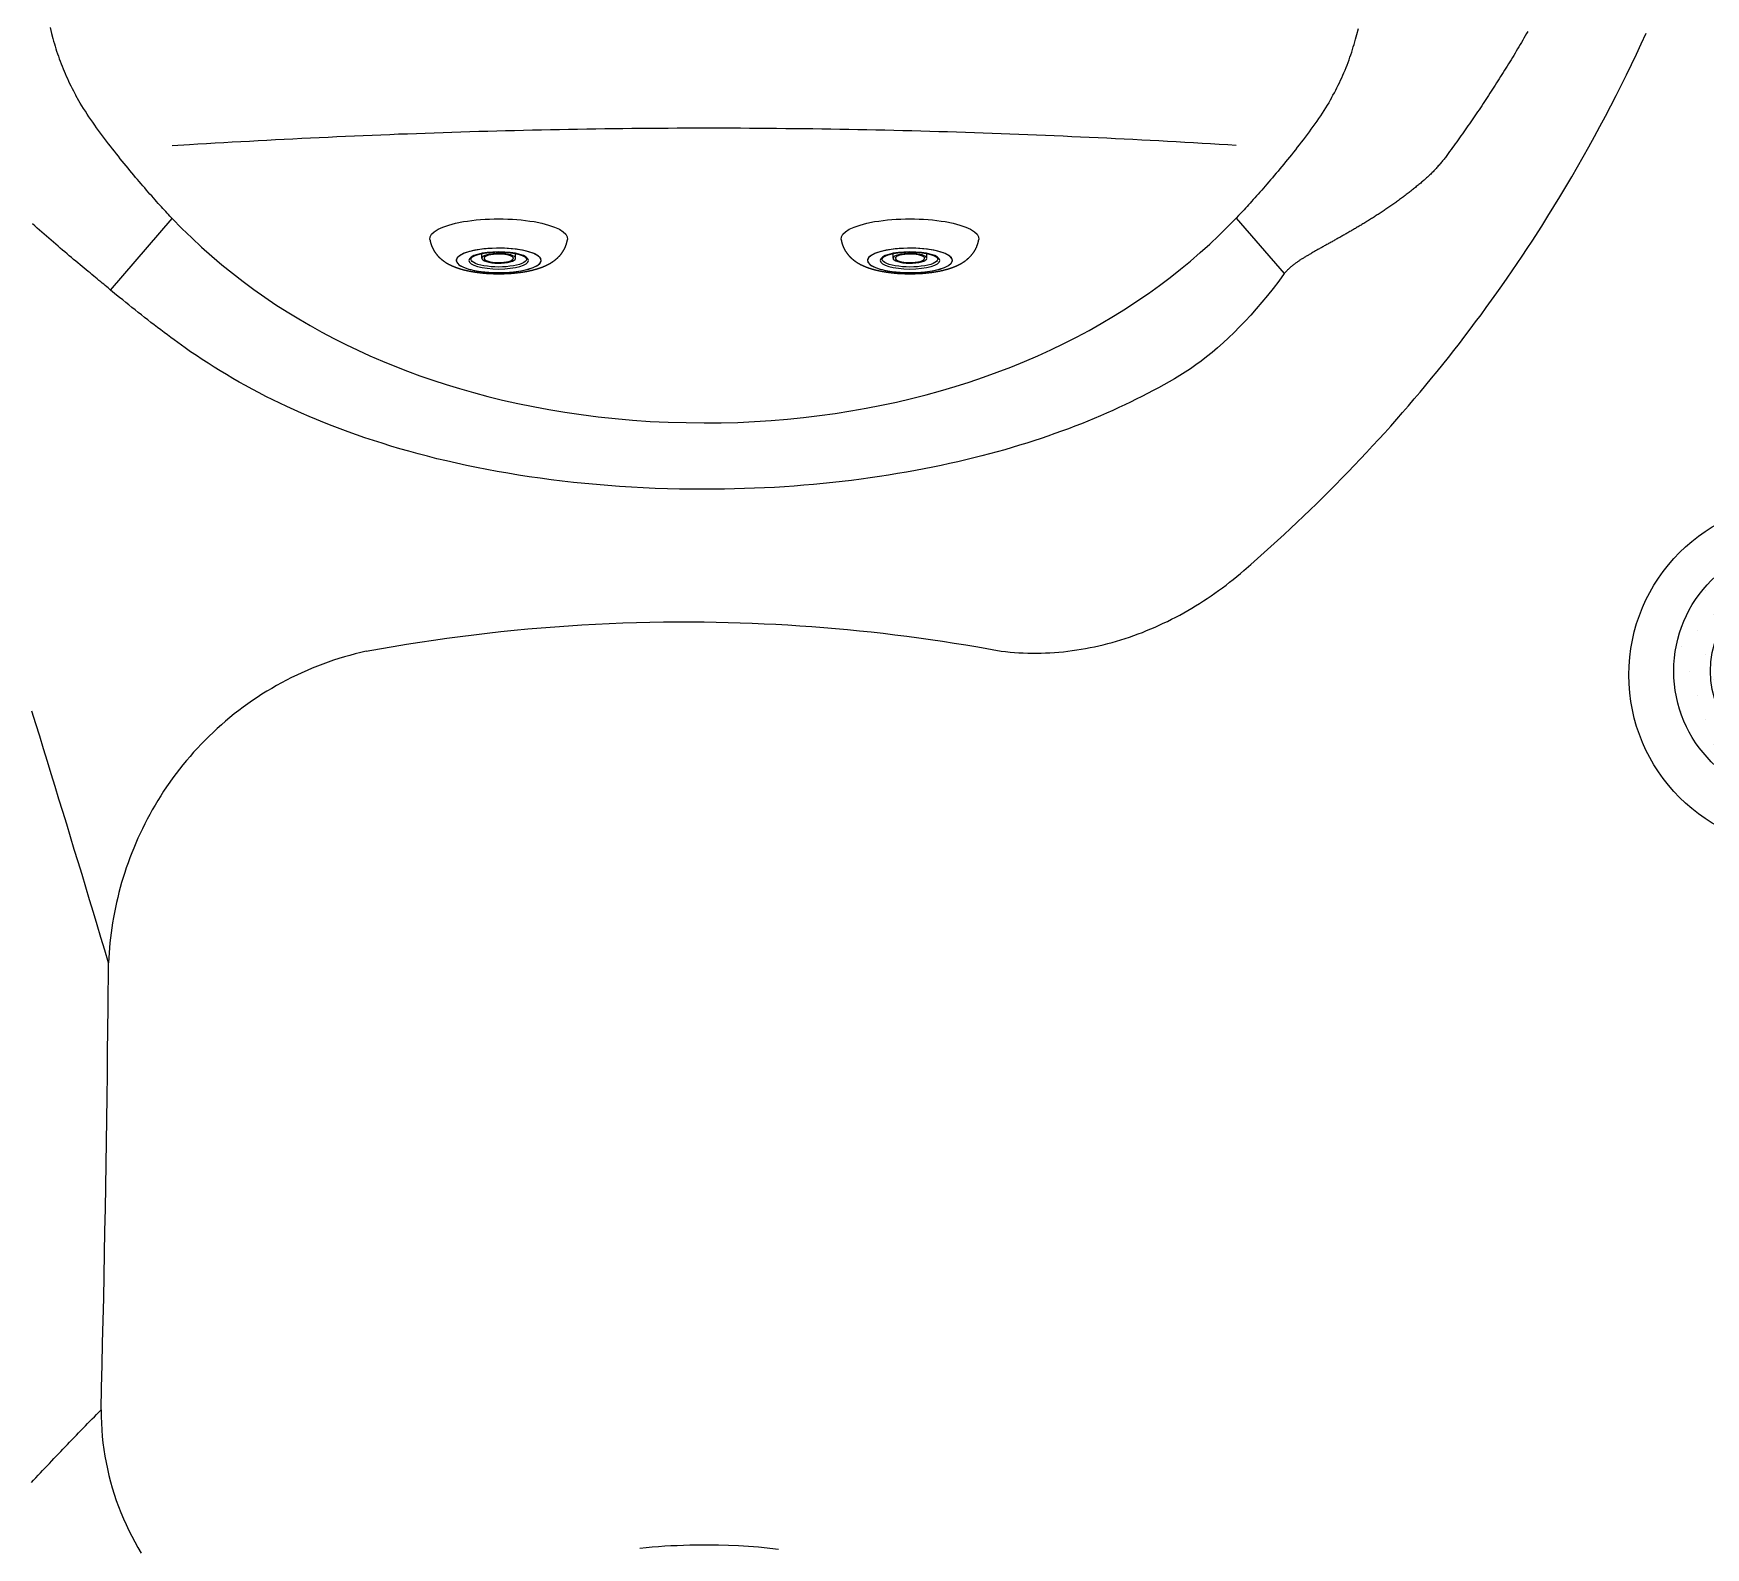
# Model space of a CAD drawing. Extents: x 941 to 1034, y 781 to 934.
# Drawn here: x 955.29 to 978.12, y 834.72 to 855.38 of the extents above; entities that cross this region are included whole.
import ezdxf

# ---------------------------------------------------------------- set-up
doc = ezdxf.new("R2010")
doc.units = 0
doc.header["$MEASUREMENT"] = 0
for name, color, linetype in [('1', 4, 'Continuous'), ('CL', 8, 'Continuous'), ('DIM', 3, 'Continuous')]:
    doc.layers.add(name, color=color, linetype=linetype)

# ---------------------------------------------------------------- blocks, each defined once
blk = doc.blocks.new('MINIJET')
at = {"layer": '1', "color": 3}
for p, q in [((0.268, 0.23), (0.202, 0.23)), ((0.268, -0.23), (0.202, -0.23))]:
    blk.add_line(p, q, dxfattribs=at)
at = {"layer": '1', "color": 3, "extrusion": (2.34069e-18, 2.77556e-17, -1)}
for centre, major_axis, start_param, end_param in [((0, 0), (0, 0.94), 3.096514, 6.328264), ((0.297, 0), (0, 0.58), 1.213768, 7.496953), ((0.278, 0), (0, 0.379), 6.174551, 9.533412), ((0.268, 0), (0, 0.2), 1.213768, 7.496953)]:
    blk.add_ellipse(centre, major_axis=major_axis, ratio=0.28756, start_param=start_param, end_param=end_param, dxfattribs=at)
at = {"layer": '1', "color": 3, "extrusion": (2.34069e-18, -2.77556e-17, -1)}
for centre, major_axis, start_param, end_param in [((0.297, 0), (0, 0.58), 4.355360367553331, 10.63854567473292), ((0.268, 0), (0, 0.23), 1.213768, 7.496953)]:
    blk.add_ellipse(centre, major_axis=major_axis, ratio=0.28756, start_param=start_param, end_param=end_param, dxfattribs=at)
at = {"layer": '1', "color": 3, "extrusion": (2.34069e-18, -8.32667e-17, -1)}
blk.add_ellipse((0.297, 0), major_axis=(0, 0.407), ratio=0.28756, start_param=4.355360367553329, end_param=10.63854567473291, dxfattribs=at)
at = {"layer": '1', "color": 3}
for points, knots in [([(0.012, -0.939), (0.047, -0.932), (0.079, -0.923), (0.11, -0.911), (0.138, -0.898), (0.169, -0.881), (0.196, -0.862), (0.221, -0.843), (0.243, -0.824), (0.269, -0.796), (0.292, -0.769), (0.312, -0.742), (0.329, -0.716), (0.351, -0.678), (0.369, -0.64), (0.385, -0.602), (0.399, -0.565), (0.411, -0.527), (0.428, -0.467), (0.441, -0.406), (0.453, -0.343), (0.462, -0.279), (0.469, -0.213), (0.474, -0.162), (0.477, -0.11), (0.478, -0.057), (0.479, -0.005), (0.479, 0.048), (0.476, 0.111), (0.473, 0.174), (0.467, 0.236), (0.46, 0.297), (0.452, 0.348), (0.443, 0.399), (0.432, 0.448), (0.42, 0.496), (0.406, 0.543), (0.389, 0.593), (0.368, 0.642), (0.343, 0.692), (0.32, 0.73), (0.293, 0.768), (0.259, 0.807), (0.228, 0.837), (0.19, 0.867), (0.157, 0.888), (0.12, 0.907), (0.078, 0.923), (0.033, 0.935), (0.012, 0.939)], [1.258846, 1.258846, 1.28405, 1.309253, 1.334457, 1.359661, 1.389764, 1.419868, 1.449972, 1.480075, 1.522807, 1.565539, 1.60827, 1.651002, 1.715116, 1.779231, 1.843346, 1.90746, 1.971575, 2.071337, 2.171099, 2.270861, 2.370623, 2.470385, 2.54716, 2.623934, 2.700709, 2.777484, 2.854259, 2.947334, 3.040409, 3.133485, 3.22656, 3.306164, 3.385768, 3.465372, 3.544977, 3.624581, 3.7092, 3.79382, 3.87844, 3.94015, 4.001861, 4.063571, 4.110156, 4.15674, 4.191384, 4.226028, 4.260673, 4.295317, 4.310282, 4.310282]), ([(0.266, -0.377), (0.262, -0.375), (0.256, -0.369), (0.25, -0.361), (0.242, -0.35), (0.235, -0.335), (0.226, -0.316), (0.218, -0.293), (0.211, -0.268), (0.204, -0.238), (0.197, -0.205), (0.192, -0.17), (0.188, -0.132), (0.184, -0.092), (0.182, -0.052), (0.181, -0.01), (0.181, 0.031), (0.183, 0.073), (0.186, 0.113), (0.19, 0.152), (0.195, 0.189), (0.201, 0.224), (0.208, 0.256), (0.216, 0.285), (0.224, 0.31), (0.233, 0.332), (0.242, 0.349), (0.25, 0.361), (0.257, 0.37), (0.263, 0.375), (0.266, 0.377)], [5.178052, 5.178052, 5.268561, 5.359069, 5.444224, 5.529379, 5.614534, 5.70861, 5.802687, 5.896764, 5.997577, 6.09839, 6.199203, 6.302796, 6.406388, 6.50998, 6.614493, 6.719006, 6.823518, 6.927955, 7.032392, 7.136828, 7.2401, 7.343372, 7.446644, 7.546427, 7.646211, 7.745995, 7.837037, 7.928079, 8.019121, 8.102376, 8.102376])]:
    blk.add_open_spline(points, degree=1, knots=knots, dxfattribs=at)
blk = doc.blocks.new('*X2')
at = {"color": 0}
for p, q in [((200.597, 336.892), (200.597, 336.892)), ((200.995, 336.76), (200.995, 336.76)), ((199.669, 336.494), (199.669, 336.494)), ((200.332, 336.627), (200.332, 336.627)), ((200.73, 336.494), (200.73, 336.494)), ((201.393, 336.627), (201.393, 336.627)), ((201.791, 336.494), (201.791, 336.494)), ((199.404, 336.229), (199.404, 336.229)), ((200.067, 336.362), (200.067, 336.362)), ((200.465, 336.229), (200.465, 336.229)), ((201.128, 336.362), (201.128, 336.362)), ((201.525, 336.229), (201.525, 336.229)), ((202.188, 336.362), (202.188, 336.362)), ((202.586, 336.229), (202.586, 336.229)), ((199.537, 335.832), (199.537, 335.832)), ((199.802, 336.097), (199.802, 336.097)), ((200.2, 335.964), (200.2, 335.964)), ((200.597, 335.832), (200.597, 335.832)), ((200.863, 336.097), (200.863, 336.097)), ((201.26, 335.964), (201.26, 335.964)), ((201.658, 335.832), (201.658, 335.832)), ((201.923, 336.097), (201.923, 336.097)), ((202.321, 335.964), (202.321, 335.964)), ((202.719, 335.832), (202.719, 335.832)), ((199.272, 335.566), (199.272, 335.566)), ((199.934, 335.699), (199.934, 335.699)), ((200.332, 335.566), (200.332, 335.566)), ((200.995, 335.699), (200.995, 335.699)), ((201.393, 335.566), (201.393, 335.566)), ((202.056, 335.699), (202.056, 335.699)), ((202.454, 335.566), (202.454, 335.566)), ((199.006, 335.301), (199.006, 335.301)), ((199.669, 335.434), (199.669, 335.434)), ((200.067, 335.301), (200.067, 335.301)), ((200.73, 335.434), (200.73, 335.434)), ((201.128, 335.301), (201.128, 335.301)), ((201.791, 335.434), (201.791, 335.434)), ((202.188, 335.301), (202.188, 335.301)), ((202.851, 335.434), (202.851, 335.434)), ((199.404, 335.169), (199.404, 335.169)), ((199.802, 335.036), (199.802, 335.036)), ((200.465, 335.169), (200.465, 335.169)), ((200.863, 335.036), (200.863, 335.036)), ((201.525, 335.169), (201.525, 335.169)), ((201.923, 335.036), (201.923, 335.036)), ((202.586, 335.169), (202.586, 335.169)), ((202.984, 335.036), (202.984, 335.036)), ((199.139, 334.903), (199.139, 334.903)), ((199.537, 334.771), (199.537, 334.771)), ((200.2, 334.903), (200.2, 334.903)), ((200.597, 334.771), (200.597, 334.771)), ((201.26, 334.903), (201.26, 334.903)), ((201.658, 334.771), (201.658, 334.771)), ((202.321, 334.903), (202.321, 334.903)), ((202.719, 334.771), (202.719, 334.771)), ((199.272, 334.506), (199.272, 334.506)), ((199.934, 334.638), (199.934, 334.638)), ((200.332, 334.506), (200.332, 334.506)), ((200.995, 334.638), (200.995, 334.638)), ((201.393, 334.506), (201.393, 334.506)), ((202.056, 334.638), (202.056, 334.638)), ((202.454, 334.506), (202.454, 334.506)), ((199.006, 334.241), (199.006, 334.241)), ((199.669, 334.373), (199.669, 334.373)), ((200.067, 334.241), (200.067, 334.241)), ((200.73, 334.373), (200.73, 334.373)), ((201.128, 334.241), (201.128, 334.241)), ((201.791, 334.373), (201.791, 334.373)), ((202.188, 334.241), (202.188, 334.241)), ((202.851, 334.373), (202.851, 334.373)), ((199.404, 334.108), (199.404, 334.108)), ((199.802, 333.975), (199.802, 333.975)), ((200.465, 334.108), (200.465, 334.108)), ((200.863, 333.975), (200.863, 333.975)), ((201.525, 334.108), (201.525, 334.108)), ((201.923, 333.975), (201.923, 333.975)), ((202.586, 334.108), (202.586, 334.108)), ((199.537, 333.71), (199.537, 333.71)), ((200.2, 333.843), (200.2, 333.843)), ((200.597, 333.71), (200.597, 333.71)), ((201.26, 333.843), (201.26, 333.843)), ((201.658, 333.71), (201.658, 333.71)), ((202.321, 333.843), (202.321, 333.843)), ((199.934, 333.578), (199.934, 333.578)), ((200.332, 333.445), (200.332, 333.445)), ((200.995, 333.578), (200.995, 333.578)), ((201.393, 333.445), (201.393, 333.445)), ((202.056, 333.578), (202.056, 333.578)), ((202.454, 333.445), (202.454, 333.445)), ((199.669, 333.312), (199.669, 333.312)), ((200.067, 333.18), (200.067, 333.18)), ((200.73, 333.312), (200.73, 333.312)), ((201.128, 333.18), (201.128, 333.18)), ((201.791, 333.312), (201.791, 333.312)), ((200.465, 333.047), (200.465, 333.047)), ((200.863, 332.915), (200.863, 332.915)), ((201.525, 333.047), (201.525, 333.047))]:
    blk.add_line(p, q, dxfattribs=at)
blk = doc.blocks.new('DRAIN')
at = {"layer": '1', "color": 2}
for radius in [1.75, 1.25]:
    blk.add_circle((0, 0), radius, dxfattribs=at)
at = {"layer": '1', "color": 3, "xscale": 0.8339416050646733, "yscale": 0.8339416050646733, "zscale": 0.8339416050646733}
blk.add_blockref('*X2', (-167.604, -279.291), dxfattribs=at)
blk = doc.blocks.new('ENVOY')
at = {"layer": '1', "color": 3, "linetype": 'Continuous'}
for p, q in [((14.966, 50.315), (15.808, 51.29)), ((30.33, 51.296), (30.987, 50.539))]:
    blk.add_line(p, q, dxfattribs=at)
at = {"layer": '1', "color": 2, "linetype": 'Continuous'}
for points in [[(34.5, 51.187), (34.585, 51.321), (34.668, 51.455), (34.75, 51.589), (34.831, 51.725), (34.911, 51.86), (34.99, 51.997), (35.068, 52.134), (35.145, 52.271), (35.221, 52.41), (35.296, 52.548), (35.37, 52.687), (35.443, 52.827), (35.515, 52.968), (35.586, 53.108), (35.656, 53.25), (35.725, 53.392), (35.793, 53.534), (35.86, 53.677), (35.925, 53.82)], [(30.528, 46.571), (30.62, 46.651), (30.712, 46.733), (30.803, 46.814), (30.893, 46.896), (30.983, 46.979), (31.073, 47.062), (31.162, 47.145), (31.251, 47.23), (31.339, 47.314), (31.427, 47.399), (31.514, 47.485), (31.601, 47.571), (31.687, 47.658), (31.773, 47.745), (31.858, 47.832), (31.942, 47.921), (32.027, 48.009), (32.11, 48.098), (32.193, 48.188), (32.276, 48.278), (32.358, 48.368), (32.44, 48.459), (32.521, 48.551), (32.601, 48.643), (32.681, 48.735), (32.761, 48.828), (32.84, 48.922), (32.918, 49.015), (32.996, 49.11), (33.073, 49.204), (33.15, 49.299), (33.226, 49.395), (33.302, 49.491), (33.377, 49.587), (33.451, 49.684), (33.525, 49.782), (33.599, 49.879), (33.672, 49.978), (33.744, 50.076), (33.816, 50.175), (33.887, 50.275), (33.957, 50.374), (34.027, 50.475), (34.097, 50.575), (34.165, 50.676), (34.234, 50.778), (34.301, 50.88), (34.368, 50.982), (34.5, 51.187)], [(27.123, 45.387), (27.183, 45.38), (27.243, 45.374), (27.303, 45.368), (27.363, 45.364), (27.424, 45.361), (27.484, 45.359), (27.545, 45.358), (27.606, 45.358), (27.666, 45.359), (27.727, 45.361), (27.788, 45.364), (27.849, 45.368), (27.91, 45.373), (27.971, 45.379), (28.032, 45.386), (28.093, 45.393), (28.153, 45.402), (28.214, 45.412), (28.275, 45.422), (28.335, 45.434), (28.396, 45.447), (28.456, 45.46), (28.516, 45.474), (28.576, 45.49), (28.636, 45.506), (28.695, 45.523), (28.755, 45.541), (28.814, 45.559), (28.873, 45.579), (28.932, 45.6), (28.99, 45.621), (29.049, 45.643), (29.107, 45.666), (29.164, 45.69), (29.222, 45.715), (29.279, 45.74), (29.335, 45.766), (29.392, 45.793), (29.448, 45.821), (29.504, 45.85), (29.559, 45.879), (29.614, 45.909), (29.668, 45.94), (29.723, 45.972), (29.776, 46.004), (29.83, 46.037), (29.883, 46.071), (29.935, 46.106), (29.987, 46.141), (30.039, 46.177), (30.09, 46.213), (30.141, 46.25), (30.191, 46.288), (30.241, 46.327), (30.29, 46.366), (30.339, 46.406), (30.387, 46.446), (30.435, 46.487), (30.528, 46.571)], [(18.456, 45.385), (18.638, 45.418), (18.821, 45.45), (19.004, 45.481), (19.187, 45.51), (19.371, 45.537), (19.554, 45.563), (19.738, 45.588), (19.922, 45.611), (20.107, 45.633), (20.291, 45.653), (20.476, 45.672), (20.66, 45.69), (20.845, 45.706), (21.03, 45.72), (21.215, 45.733), (21.4, 45.745), (21.586, 45.755), (21.771, 45.764), (21.956, 45.771), (22.142, 45.777), (22.327, 45.782), (22.513, 45.785), (22.698, 45.786), (23.069, 45.785)], [(23.069, 45.785), (23.232, 45.782), (23.396, 45.779), (23.559, 45.774), (23.722, 45.768), (23.885, 45.761), (24.048, 45.753), (24.21, 45.744), (24.373, 45.733), (24.536, 45.722), (24.699, 45.709), (24.861, 45.696), (25.024, 45.681), (25.186, 45.665), (25.348, 45.648), (25.51, 45.63), (25.672, 45.611), (25.834, 45.59), (25.996, 45.569), (26.158, 45.546), (26.319, 45.522), (26.48, 45.497), (26.641, 45.471), (26.802, 45.444), (27.123, 45.387)], [(18.456, 45.385), (18.381, 45.368), (18.306, 45.349), (18.231, 45.329), (18.157, 45.308), (18.083, 45.285), (18.01, 45.261), (17.936, 45.236), (17.863, 45.21), (17.791, 45.182), (17.719, 45.153), (17.648, 45.123), (17.577, 45.092), (17.506, 45.059), (17.437, 45.025), (17.367, 44.99), (17.299, 44.953), (17.231, 44.916), (17.164, 44.877), (17.097, 44.838), (17.032, 44.797), (16.967, 44.755), (16.903, 44.712), (16.839, 44.667), (16.777, 44.622), (16.715, 44.576), (16.654, 44.529), (16.595, 44.481), (16.536, 44.431), (16.478, 44.381), (16.421, 44.33), (16.365, 44.278), (16.31, 44.226), (16.256, 44.172), (16.202, 44.118), (16.15, 44.063), (16.099, 44.007), (16.05, 43.95), (16.001, 43.893), (15.953, 43.835), (15.906, 43.776), (15.86, 43.717), (15.816, 43.657), (15.772, 43.596), (15.73, 43.535), (15.689, 43.473), (15.649, 43.411), (15.61, 43.348), (15.572, 43.285), (15.535, 43.222), (15.499, 43.158), (15.465, 43.093), (15.431, 43.028), (15.399, 42.963), (15.368, 42.897), (15.338, 42.832), (15.309, 42.765), (15.281, 42.699), (15.254, 42.632), (15.228, 42.565), (15.204, 42.498), (15.18, 42.431), (15.158, 42.363), (15.137, 42.295), (15.116, 42.227), (15.097, 42.159), (15.079, 42.091), (15.062, 42.023), (15.046, 41.955), (15.031, 41.886), (15.018, 41.817), (15.005, 41.749), (14.993, 41.68), (14.982, 41.612), (14.973, 41.543), (14.964, 41.474), (14.957, 41.406), (14.95, 41.337), (14.944, 41.268), (14.936, 41.131)], [(14.836, 35.031), (14.843, 35.336), (14.85, 35.641), (14.857, 35.946), (14.864, 36.251), (14.871, 36.556), (14.877, 36.861), (14.883, 37.166), (14.888, 37.471), (14.894, 37.776), (14.899, 38.081), (14.904, 38.386), (14.909, 38.691), (14.913, 38.996), (14.917, 39.301), (14.921, 39.606), (14.925, 39.911), (14.928, 40.216), (14.931, 40.521), (14.936, 41.131)], [(14.836, 35.031), (14.836, 34.94), (14.839, 34.85), (14.844, 34.76), (14.852, 34.669), (14.861, 34.58), (14.873, 34.49), (14.887, 34.401), (14.903, 34.313), (14.921, 34.225), (14.941, 34.137), (14.964, 34.051), (14.988, 33.965), (15.015, 33.879), (15.043, 33.795), (15.073, 33.711), (15.106, 33.628), (15.14, 33.546), (15.176, 33.466), (15.214, 33.386), (15.254, 33.307), (15.295, 33.229), (15.338, 33.152), (15.383, 33.077)], [(22.189, 33.144), (22.274, 33.152), (22.359, 33.16), (22.444, 33.167), (22.53, 33.173), (22.615, 33.178), (22.701, 33.182), (22.787, 33.185), (22.873, 33.188), (22.959, 33.189), (23.045, 33.19), (23.265, 33.188), (23.538, 33.178), (23.81, 33.16), (24.081, 33.132)]]:
    blk.add_lwpolyline(points, dxfattribs=at)
at = {"layer": '1', "color": 3, "linetype": 'Continuous'}
for points in [[(14.139, 53.898), (14.16, 53.814), (14.178, 53.746), (14.188, 53.712), (14.198, 53.677), (14.208, 53.643), (14.218, 53.609), (14.229, 53.574), (14.241, 53.54), (14.252, 53.506), (14.264, 53.471), (14.277, 53.437), (14.29, 53.403), (14.303, 53.369), (14.317, 53.335), (14.331, 53.302), (14.345, 53.268), (14.36, 53.234), (14.375, 53.2), (14.391, 53.167), (14.406, 53.133), (14.423, 53.1), (14.439, 53.067), (14.457, 53.034), (14.492, 52.968)], [(31.633, 52.939), (31.651, 52.973), (31.67, 53.007), (31.688, 53.041), (31.705, 53.075), (31.722, 53.109), (31.739, 53.143), (31.755, 53.177), (31.771, 53.212), (31.786, 53.247), (31.801, 53.281), (31.816, 53.316), (31.83, 53.351), (31.844, 53.386), (31.857, 53.421), (31.87, 53.456), (31.883, 53.491), (31.895, 53.526), (31.907, 53.561), (31.918, 53.596), (31.929, 53.632), (31.939, 53.667), (31.95, 53.703), (31.959, 53.738), (31.976, 53.802), (31.998, 53.886)], [(34.31, 53.843), (34.293, 53.814), (34.275, 53.784), (34.258, 53.754), (34.241, 53.724), (34.223, 53.695), (34.206, 53.665), (34.189, 53.636), (34.171, 53.606), (34.153, 53.577), (34.136, 53.547), (34.118, 53.518), (34.1, 53.489), (34.083, 53.459), (34.065, 53.43), (34.047, 53.401), (34.029, 53.372), (34.011, 53.343), (33.993, 53.314), (33.975, 53.285), (33.957, 53.256), (33.939, 53.228), (33.921, 53.199), (33.903, 53.17), (33.885, 53.142), (33.867, 53.113), (33.848, 53.085), (33.83, 53.056), (33.812, 53.028), (33.793, 53), (33.775, 52.971), (33.756, 52.943), (33.738, 52.915), (33.719, 52.887), (33.701, 52.859), (33.682, 52.831), (33.663, 52.803), (33.645, 52.776), (33.626, 52.748), (33.607, 52.72), (33.588, 52.693), (33.57, 52.665), (33.551, 52.638), (33.532, 52.61), (33.513, 52.583), (33.494, 52.556), (33.475, 52.528), (33.456, 52.501), (33.437, 52.474), (33.418, 52.447), (33.398, 52.42), (33.379, 52.393), (33.36, 52.366), (33.341, 52.339), (33.321, 52.312), (33.302, 52.285), (33.282, 52.258), (33.263, 52.231), (33.243, 52.204), (33.204, 52.151)], [(15.808, 51.29), (15.792, 51.307), (15.775, 51.325), (15.757, 51.344), (15.738, 51.364), (15.719, 51.385), (15.699, 51.406), (15.679, 51.428), (15.659, 51.451), (15.637, 51.474), (15.616, 51.498), (15.594, 51.523), (15.572, 51.547), (15.549, 51.573), (15.526, 51.599), (15.503, 51.625), (15.479, 51.652), (15.455, 51.68), (15.431, 51.708), (15.406, 51.736), (15.382, 51.765), (15.357, 51.794), (15.332, 51.823), (15.306, 51.853), (15.281, 51.884), (15.255, 51.914), (15.229, 51.945), (15.203, 51.977), (15.177, 52.009), (15.151, 52.041), (15.124, 52.074), (15.098, 52.107), (15.071, 52.14), (15.044, 52.174), (15.017, 52.208), (14.99, 52.242), (14.963, 52.277), (14.936, 52.312), (14.909, 52.348), (14.882, 52.384), (14.855, 52.42), (14.828, 52.456), (14.801, 52.493), (14.775, 52.529), (14.748, 52.567), (14.722, 52.604), (14.696, 52.641), (14.67, 52.679), (14.645, 52.716), (14.621, 52.754), (14.597, 52.791), (14.574, 52.827), (14.552, 52.864), (14.531, 52.899), (14.492, 52.968)], [(31.633, 52.939), (31.614, 52.906), (31.594, 52.872), (31.573, 52.837), (31.551, 52.802), (31.528, 52.766), (31.504, 52.73), (31.48, 52.693), (31.455, 52.656), (31.43, 52.62), (31.404, 52.583), (31.378, 52.546), (31.351, 52.51), (31.325, 52.474), (31.298, 52.438), (31.272, 52.402), (31.245, 52.367), (31.218, 52.332), (31.191, 52.297), (31.164, 52.263), (31.138, 52.229), (31.111, 52.195), (31.084, 52.161), (31.058, 52.128), (31.031, 52.096), (31.005, 52.063), (30.979, 52.032), (30.953, 52), (30.927, 51.969), (30.901, 51.938), (30.875, 51.908), (30.85, 51.878), (30.825, 51.848), (30.8, 51.819), (30.775, 51.79), (30.75, 51.761), (30.726, 51.733), (30.702, 51.706), (30.678, 51.678), (30.655, 51.652), (30.631, 51.625), (30.608, 51.599), (30.586, 51.574), (30.563, 51.549), (30.541, 51.524), (30.52, 51.5), (30.499, 51.477), (30.478, 51.454), (30.457, 51.432), (30.438, 51.41), (30.418, 51.389), (30.399, 51.369), (30.381, 51.35), (30.363, 51.331), (30.33, 51.296)], [(23.069, 52.523), (22.946, 52.523), (22.822, 52.522), (22.699, 52.522), (22.575, 52.521), (22.451, 52.521), (22.328, 52.52), (22.204, 52.519), (22.081, 52.518), (21.957, 52.516), (21.834, 52.515), (21.711, 52.513), (21.587, 52.512), (21.464, 52.51), (21.341, 52.508), (21.218, 52.506), (21.095, 52.503), (20.972, 52.501), (20.849, 52.498), (20.726, 52.496), (20.603, 52.493), (20.481, 52.49), (20.358, 52.487), (20.236, 52.484), (20.113, 52.48), (19.991, 52.477), (19.869, 52.473), (19.747, 52.469), (19.625, 52.465), (19.503, 52.461), (19.382, 52.457), (19.26, 52.453), (19.139, 52.449), (19.017, 52.444), (18.896, 52.44), (18.775, 52.435), (18.654, 52.43), (18.534, 52.425), (18.413, 52.42), (18.293, 52.415), (18.173, 52.409), (18.053, 52.404), (17.933, 52.398), (17.813, 52.393), (17.693, 52.387), (17.574, 52.381), (17.455, 52.375), (17.336, 52.369), (17.217, 52.363), (17.099, 52.357), (16.98, 52.351), (16.862, 52.344), (16.744, 52.338), (16.627, 52.331), (16.509, 52.324), (16.392, 52.318), (16.275, 52.311), (16.158, 52.304), (16.041, 52.297), (15.808, 52.283)], [(30.33, 52.289), (30.214, 52.296), (30.098, 52.303), (29.981, 52.31), (29.864, 52.317), (29.747, 52.323), (29.629, 52.33), (29.512, 52.337), (29.394, 52.343), (29.276, 52.349), (29.158, 52.356), (29.04, 52.362), (28.921, 52.368), (28.802, 52.374), (28.683, 52.38), (28.564, 52.386), (28.445, 52.392), (28.325, 52.397), (28.205, 52.403), (28.086, 52.408), (27.966, 52.413), (27.845, 52.419), (27.725, 52.424), (27.604, 52.429), (27.484, 52.434), (27.363, 52.438), (27.242, 52.443), (27.121, 52.448), (27, 52.452), (26.878, 52.456), (26.757, 52.46), (26.635, 52.464), (26.513, 52.468), (26.391, 52.472), (26.269, 52.476), (26.147, 52.479), (26.025, 52.483), (25.903, 52.486), (25.78, 52.489), (25.657, 52.492), (25.535, 52.495), (25.412, 52.498), (25.289, 52.5), (25.166, 52.503), (25.043, 52.505), (24.92, 52.507), (24.797, 52.509), (24.674, 52.511), (24.551, 52.513), (24.428, 52.515), (24.304, 52.516), (24.181, 52.517), (24.057, 52.519), (23.934, 52.52), (23.81, 52.52), (23.687, 52.521), (23.563, 52.522), (23.44, 52.522), (23.316, 52.523), (23.069, 52.523)], [(33.204, 52.151), (33.195, 52.138), (33.186, 52.126), (33.177, 52.114), (33.167, 52.102), (33.158, 52.09), (33.148, 52.078), (33.139, 52.066), (33.129, 52.055), (33.119, 52.043), (33.109, 52.031), (33.099, 52.02), (33.089, 52.008), (33.079, 51.997), (33.069, 51.986), (33.059, 51.974), (33.049, 51.963), (33.038, 51.952), (33.028, 51.941), (33.017, 51.93), (33.006, 51.919), (32.996, 51.909), (32.985, 51.898), (32.974, 51.887), (32.963, 51.877), (32.952, 51.866), (32.941, 51.856), (32.929, 51.845), (32.918, 51.835), (32.907, 51.825), (32.895, 51.815), (32.884, 51.805), (32.872, 51.795), (32.861, 51.785), (32.849, 51.775), (32.837, 51.765), (32.825, 51.755), (32.813, 51.745), (32.801, 51.736), (32.789, 51.726), (32.777, 51.716), (32.764, 51.706), (32.752, 51.696), (32.74, 51.686), (32.727, 51.676), (32.714, 51.666), (32.702, 51.656), (32.689, 51.647), (32.676, 51.637), (32.663, 51.627), (32.651, 51.617), (32.638, 51.607), (32.625, 51.597), (32.612, 51.588), (32.599, 51.578), (32.586, 51.568), (32.572, 51.559), (32.559, 51.549), (32.546, 51.539), (32.533, 51.53), (32.52, 51.52), (32.507, 51.511), (32.494, 51.501), (32.48, 51.492), (32.467, 51.483), (32.454, 51.473), (32.441, 51.464), (32.427, 51.455), (32.414, 51.446), (32.401, 51.437), (32.388, 51.428), (32.374, 51.419), (32.361, 51.41), (32.348, 51.401), (32.335, 51.392), (32.321, 51.383), (32.308, 51.374), (32.295, 51.366), (32.282, 51.357), (32.269, 51.348), (32.255, 51.34), (32.242, 51.331), (32.229, 51.323), (32.216, 51.314), (32.203, 51.306), (32.19, 51.298), (32.176, 51.289), (32.163, 51.281), (32.15, 51.273), (32.137, 51.265), (32.124, 51.257), (32.111, 51.249), (32.098, 51.241), (32.085, 51.233), (32.072, 51.225), (32.059, 51.217), (32.046, 51.209), (32.034, 51.201), (32.021, 51.194), (32.008, 51.186), (31.995, 51.178), (31.982, 51.171), (31.97, 51.163), (31.957, 51.156), (31.944, 51.148), (31.932, 51.141), (31.919, 51.133), (31.906, 51.126), (31.894, 51.119), (31.881, 51.112), (31.869, 51.104), (31.856, 51.097), (31.844, 51.09), (31.831, 51.083), (31.819, 51.076), (31.807, 51.069), (31.794, 51.062), (31.782, 51.055), (31.77, 51.048), (31.758, 51.041), (31.745, 51.034), (31.733, 51.027), (31.721, 51.021), (31.709, 51.014), (31.697, 51.007), (31.685, 51), (31.673, 50.994), (31.661, 50.987), (31.649, 50.981), (31.638, 50.974), (31.626, 50.967), (31.614, 50.961), (31.602, 50.954), (31.591, 50.948), (31.579, 50.942), (31.568, 50.935), (31.556, 50.929), (31.545, 50.922), (31.533, 50.916), (31.522, 50.91), (31.511, 50.903), (31.499, 50.897), (31.488, 50.891), (31.477, 50.885), (31.466, 50.879), (31.455, 50.872), (31.444, 50.866), (31.433, 50.86), (31.422, 50.854), (31.411, 50.848), (31.401, 50.842), (31.39, 50.836), (31.379, 50.83), (31.369, 50.823), (31.358, 50.817), (31.348, 50.811), (31.338, 50.805), (31.327, 50.799), (31.317, 50.793), (31.307, 50.787), (31.297, 50.781), (31.287, 50.775), (31.277, 50.769), (31.267, 50.763), (31.257, 50.758), (31.248, 50.752), (31.238, 50.746), (31.229, 50.74), (31.219, 50.734), (31.21, 50.728), (31.201, 50.722), (31.192, 50.716), (31.183, 50.71), (31.174, 50.704), (31.165, 50.698), (31.157, 50.692), (31.148, 50.686), (31.14, 50.68), (31.132, 50.674), (31.124, 50.668), (31.116, 50.662), (31.108, 50.656), (31.1, 50.65), (31.093, 50.644), (31.085, 50.638), (31.078, 50.632), (31.071, 50.626), (31.064, 50.62), (31.057, 50.613), (31.051, 50.607), (31.044, 50.601), (31.038, 50.595), (31.032, 50.589), (31.026, 50.583), (31.02, 50.577), (31.014, 50.57), (31.008, 50.564), (31.003, 50.558), (30.997, 50.552), (30.987, 50.539)], [(14.966, 50.315), (14.949, 50.329), (14.931, 50.344), (14.912, 50.36), (14.893, 50.376), (14.872, 50.393), (14.851, 50.41), (14.83, 50.428), (14.807, 50.447), (14.784, 50.466), (14.76, 50.486), (14.736, 50.506), (14.711, 50.526), (14.685, 50.548), (14.659, 50.569), (14.632, 50.592), (14.604, 50.614), (14.577, 50.637), (14.548, 50.661), (14.52, 50.685), (14.491, 50.709), (14.461, 50.733), (14.431, 50.758), (14.401, 50.783), (14.371, 50.809), (14.341, 50.835), (14.31, 50.861), (14.279, 50.887), (14.248, 50.913), (14.216, 50.94), (14.185, 50.967), (14.153, 50.994), (14.122, 51.021), (14.09, 51.049), (14.058, 51.077), (14.026, 51.104), (13.994, 51.132), (13.962, 51.161), (13.93, 51.189), (13.898, 51.217)], [(15.808, 51.29), (15.939, 51.157), (16.072, 51.027), (16.208, 50.901), (16.346, 50.779), (16.486, 50.66), (16.629, 50.544), (16.775, 50.432), (16.922, 50.323), (17.072, 50.218), (17.223, 50.115), (17.377, 50.017), (17.533, 49.921), (17.691, 49.829), (17.85, 49.741), (18.012, 49.655), (18.175, 49.573), (18.34, 49.494), (18.506, 49.418), (18.675, 49.345), (18.844, 49.275), (19.016, 49.209), (19.188, 49.145), (19.364, 49.085), (19.545, 49.026), (19.73, 48.969), (19.921, 48.915), (20.117, 48.863), (20.317, 48.814), (20.523, 48.767), (20.733, 48.724), (20.947, 48.684), (21.167, 48.647), (21.391, 48.614), (21.619, 48.585), (21.852, 48.56), (22.089, 48.539), (22.33, 48.522), (22.575, 48.51), (23.069, 48.501)], [(23.069, 48.501), (23.3, 48.503), (23.529, 48.509), (23.756, 48.52), (23.981, 48.535), (24.204, 48.553), (24.424, 48.575), (24.641, 48.602), (24.857, 48.631), (25.069, 48.665), (25.279, 48.702), (25.487, 48.742), (25.692, 48.786), (25.896, 48.834), (26.097, 48.885), (26.296, 48.939), (26.493, 48.997), (26.687, 49.059), (26.879, 49.124), (27.068, 49.192), (27.255, 49.264), (27.44, 49.339), (27.621, 49.417), (27.8, 49.499), (27.977, 49.584), (28.151, 49.672), (28.321, 49.763), (28.489, 49.858), (28.655, 49.956), (28.817, 50.057), (28.976, 50.161), (29.131, 50.268), (29.282, 50.376), (29.428, 50.486), (29.57, 50.598), (29.707, 50.711), (29.84, 50.826), (29.969, 50.942), (30.094, 51.059), (30.33, 51.296)], [(30.987, 50.539), (30.91, 50.436), (30.834, 50.337), (30.758, 50.241), (30.682, 50.148), (30.605, 50.059), (30.529, 49.974), (30.453, 49.891), (30.377, 49.812), (30.301, 49.736), (30.226, 49.663), (30.151, 49.593), (30.076, 49.527), (30.001, 49.464), (29.926, 49.403), (29.852, 49.346), (29.779, 49.292), (29.705, 49.24), (29.633, 49.192), (29.489, 49.104)], [(15.832, 49.635), (15.786, 49.669), (15.74, 49.703), (15.695, 49.737), (15.65, 49.771), (15.605, 49.805), (15.561, 49.839), (15.516, 49.873), (15.472, 49.907), (15.429, 49.941), (15.385, 49.975), (15.342, 50.009), (15.299, 50.043), (15.257, 50.077), (15.214, 50.111), (15.172, 50.145), (15.131, 50.179), (15.089, 50.213), (15.048, 50.247), (14.966, 50.315)], [(23.069, 47.595), (22.901, 47.596), (22.733, 47.598), (22.567, 47.602), (22.401, 47.608), (22.237, 47.615), (22.075, 47.623), (21.914, 47.634), (21.754, 47.645), (21.596, 47.659), (21.439, 47.673), (21.284, 47.689), (21.131, 47.707), (20.979, 47.726), (20.828, 47.746), (20.679, 47.767), (20.532, 47.79), (20.387, 47.814), (20.243, 47.839), (20.101, 47.865), (19.961, 47.893), (19.822, 47.921), (19.686, 47.951), (19.552, 47.982), (19.42, 48.013), (19.29, 48.046), (19.162, 48.08), (19.036, 48.114), (18.913, 48.149), (18.791, 48.186), (18.671, 48.223), (18.553, 48.261), (18.437, 48.299), (18.322, 48.339), (18.21, 48.379), (18.099, 48.42), (17.99, 48.461), (17.883, 48.503), (17.777, 48.546), (17.674, 48.59), (17.572, 48.634), (17.472, 48.679), (17.373, 48.724), (17.275, 48.77), (17.179, 48.817), (17.085, 48.864), (16.992, 48.912), (16.9, 48.96), (16.809, 49.01), (16.72, 49.059), (16.633, 49.109), (16.547, 49.16), (16.462, 49.211), (16.378, 49.263), (16.296, 49.315), (16.215, 49.367), (16.136, 49.42), (16.058, 49.473), (15.981, 49.527), (15.832, 49.635)], [(29.489, 49.104), (29.417, 49.063), (29.344, 49.022), (29.27, 48.982), (29.196, 48.942), (29.12, 48.902), (29.044, 48.863), (28.966, 48.824), (28.888, 48.786), (28.808, 48.748), (28.727, 48.71), (28.645, 48.672), (28.562, 48.635), (28.478, 48.599), (28.392, 48.562), (28.306, 48.527), (28.218, 48.491), (28.129, 48.456), (28.039, 48.422), (27.947, 48.388), (27.855, 48.355), (27.761, 48.322), (27.666, 48.29), (27.569, 48.258), (27.471, 48.227), (27.372, 48.196), (27.272, 48.166), (27.17, 48.136), (27.067, 48.107), (26.962, 48.079), (26.856, 48.051), (26.748, 48.024), (26.64, 47.997), (26.529, 47.971), (26.417, 47.946), (26.304, 47.922), (26.188, 47.898), (26.071, 47.874), (25.952, 47.852), (25.831, 47.83), (25.709, 47.809), (25.586, 47.789), (25.461, 47.769), (25.336, 47.751), (25.209, 47.733), (25.081, 47.717), (24.953, 47.702), (24.824, 47.687), (24.693, 47.674), (24.562, 47.661), (24.429, 47.65), (24.296, 47.64), (24.163, 47.631), (24.028, 47.622), (23.893, 47.615), (23.757, 47.609), (23.62, 47.604), (23.483, 47.6), (23.346, 47.597), (23.069, 47.595)], [(14.936, 41.131), (14.885, 41.304), (14.833, 41.477), (14.782, 41.649), (14.73, 41.821), (14.678, 41.993), (14.626, 42.166), (14.575, 42.338), (14.523, 42.51), (14.47, 42.681), (14.418, 42.853), (14.366, 43.025), (14.314, 43.196), (14.261, 43.368), (14.209, 43.539), (14.156, 43.711), (14.103, 43.882), (14.051, 44.053), (13.998, 44.225), (13.945, 44.396), (13.892, 44.567)], [(13.884, 34.04), (13.915, 34.073), (13.946, 34.105), (13.977, 34.138), (14.007, 34.171), (14.038, 34.204), (14.069, 34.236), (14.099, 34.269), (14.13, 34.301), (14.161, 34.334), (14.192, 34.366), (14.222, 34.398), (14.253, 34.431), (14.284, 34.463), (14.314, 34.495), (14.345, 34.527), (14.376, 34.559), (14.406, 34.591), (14.437, 34.623), (14.468, 34.654), (14.498, 34.686), (14.529, 34.718), (14.56, 34.749), (14.59, 34.781), (14.621, 34.812), (14.652, 34.844), (14.682, 34.875), (14.713, 34.907), (14.744, 34.938), (14.774, 34.969), (14.836, 35.031)]]:
    blk.add_lwpolyline(points, dxfattribs=at)
blk.add_circle((38.053, 45.061), 2.363, dxfattribs=at)
at = {"layer": 'CL'}
blk.add_blockref('DRAIN', (38.053, 45.114), dxfattribs=at)
at = {"layer": 'DIM', "rotation": 270}
for p in [(20.263, 51.016), (25.877, 51.016)]:
    blk.add_blockref('MINIJET', p, dxfattribs=at)

msp = doc.modelspace()

# ---------------------------------------------------------------- block references
at = {"layer": '1'}
msp.add_blockref('ENVOY', (941.378, 801.568), dxfattribs=at)

doc.saveas('drawing.dxf')
